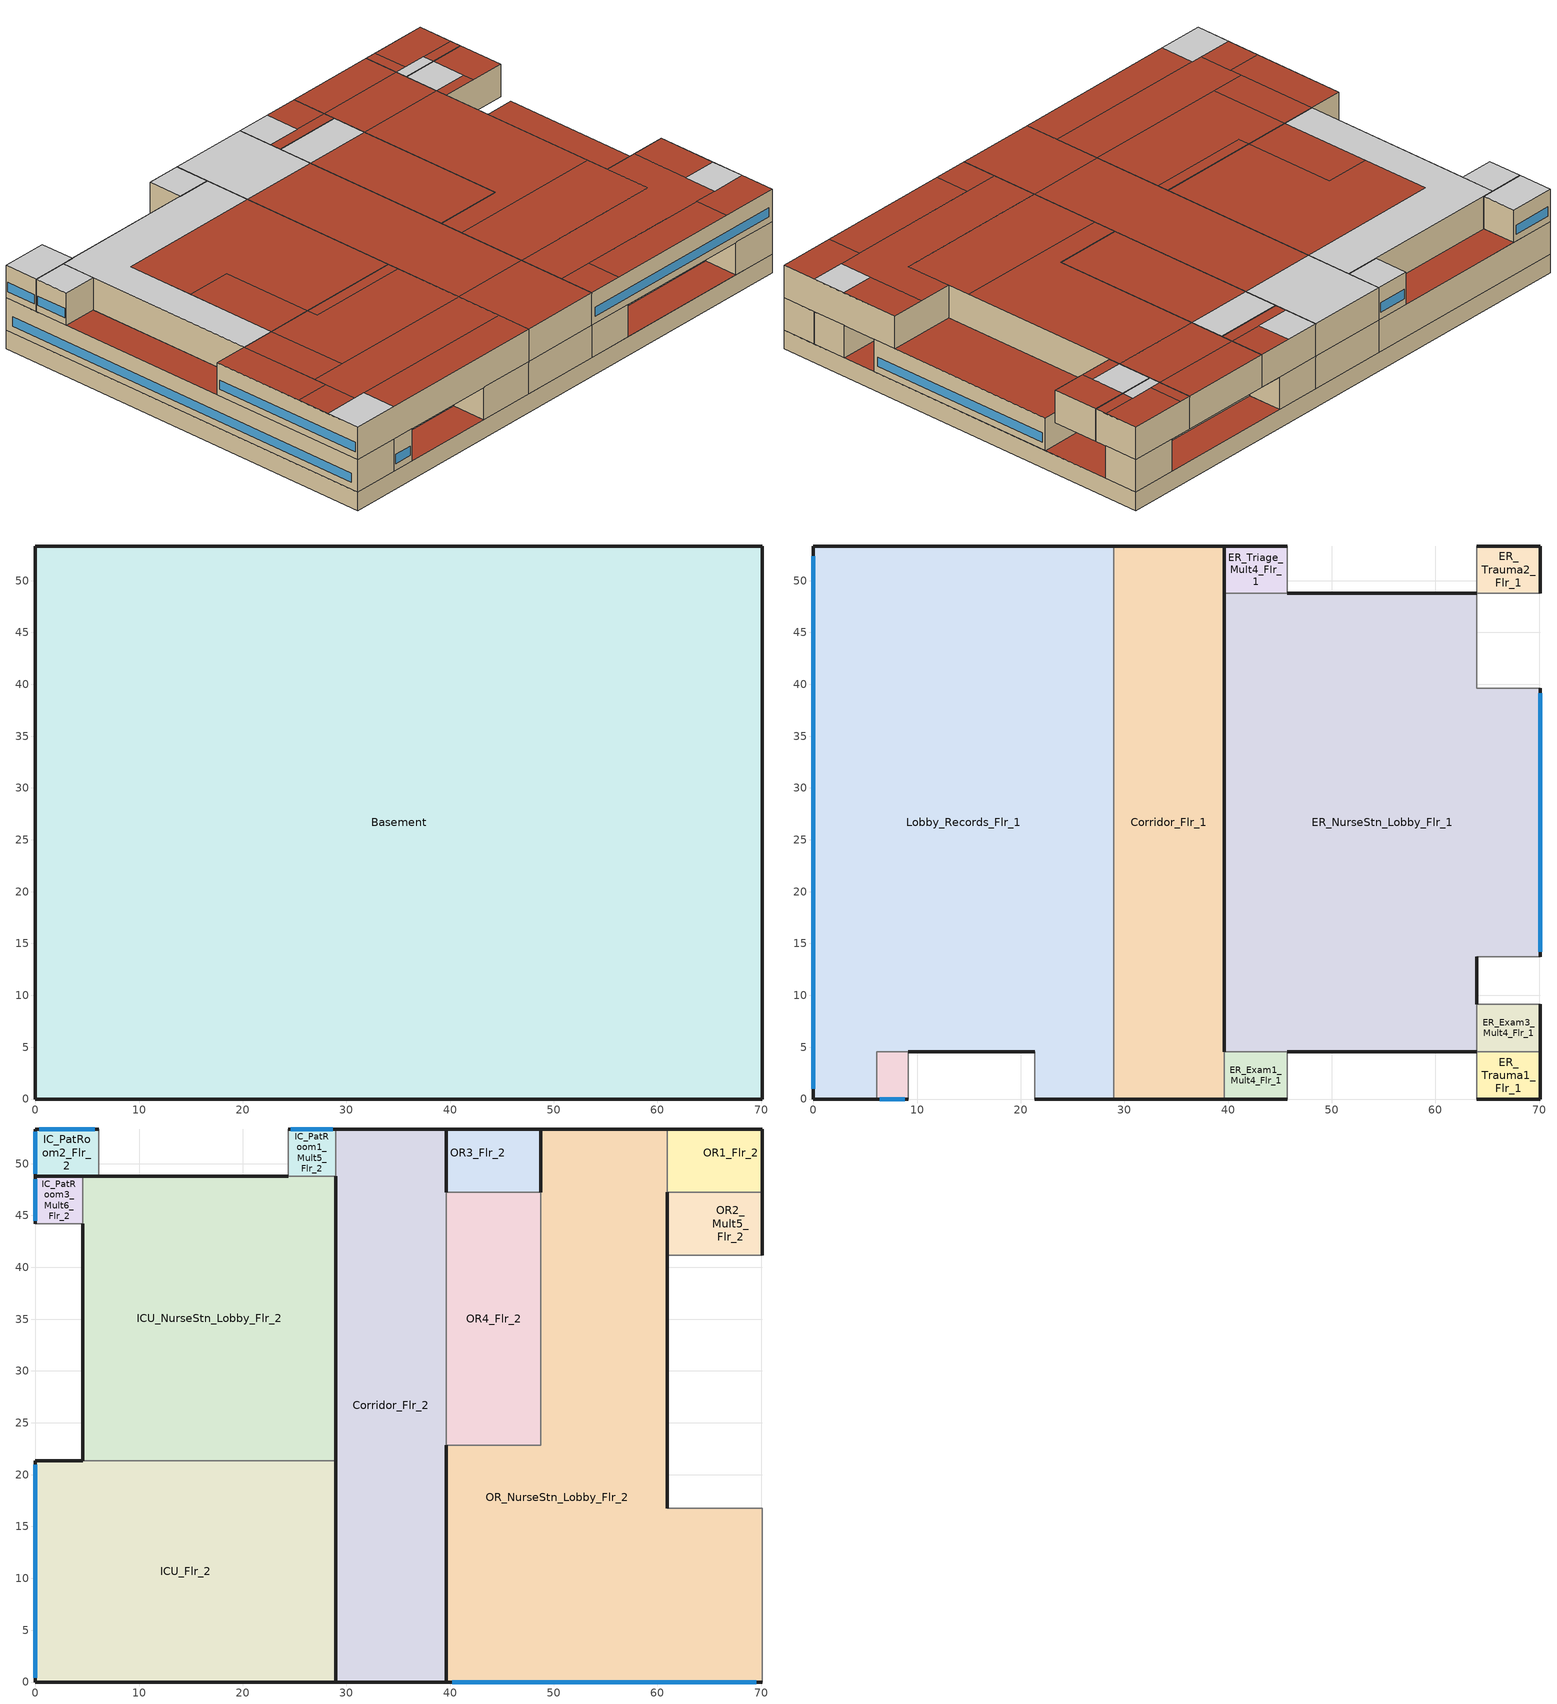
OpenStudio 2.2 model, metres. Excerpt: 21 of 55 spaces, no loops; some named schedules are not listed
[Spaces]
Basement
 floor ground (Basement Floor construction): 70.1,53.34 70.1,0 0,0 0,53.34 z-2.44
 wall ground (Basement Wall construction): 70.1,53.34 0,53.34 0,0 70.1,0 70.1,53.34 z-2.44:0
 ceiling adiabatic (Floor Adiabatic construction): 39.62,0 39.62,53.34 28.96,53.34 28.96,0 z0
 roof outside: 70.1,4.57 70.1,9.14 64.01,9.14 64.01,4.57 z0; 9.14,0 9.14,4.57 6.1,4.57 6.1,0 z0; 45.72,0 45.72,4.57 39.62,4.57 39.62,0 z0; 28.96,0 28.96,53.34 0,53.34 0,0 6.1,0 6.1,4.57 9.14,4.57 21.34,4.57 21.34,0 z0; 45.72,48.77 45.72,53.34 39.62,53.34 39.62,48.77 z0; 70.1,48.77 70.1,53.34 64.01,53.34 64.01,48.77 z0; 70.1,0 70.1,4.57 64.01,4.57 64.01,0 z0; 64.01,4.57 64.01,13.72 70.1,13.72 70.1,39.62 64.01,39.62 64.01,48.77 39.62,48.77 39.62,4.57 45.72,4.57 z0; 64.01,0 64.01,4.57 45.72,4.57 45.72,0 z0; 64.01,48.77 64.01,53.34 45.72,53.34 45.72,48.77 z0; 70.1,39.62 70.1,48.77 64.01,48.77 64.01,39.62 z0; 70.1,9.14 70.1,13.72 64.01,13.72 64.01,9.14 z0; 21.34,0 21.34,4.57 9.14,4.57 9.14,0 z0
ER_Exam3_Mult4_Flr_1
 floor adiabatic (Floor Adiabatic construction): 70.1,9.14 70.1,4.57 64.01,4.57 64.01,9.14 z0
 wall outside: 70.1,4.57 70.1,9.14 z0:4.27
 wall adiabatic (Wall Adiabatic construction): 70.1,9.14 64.01,9.14 64.01,4.57 z0:4.27
 wall to ER_Trauma1_Flr_1: 64.01,4.57 70.1,4.57 z0:4.27
 ceiling adiabatic (Floor Adiabatic construction): 70.1,4.57 70.1,9.14 64.01,9.14 64.01,4.57 z4.27
Corridor_Flr_1
 floor adiabatic (Floor Adiabatic construction): 39.62,53.34 39.62,0 28.96,0 28.96,53.34 z0
 wall outside: 28.96,0 39.62,0 / 39.62,4.57 39.62,48.77 39.62,53.34 28.96,53.34 z0:4.27
 wall to Lobby_Records_Flr_1: 28.96,53.34 28.96,15.24 28.96,0 z0:4.27
 wall adiabatic (Wall Adiabatic construction): 39.62,0 39.62,4.57 z0:4.27
ER_NurseStn_Lobby_Flr_1
 floor adiabatic (Floor Adiabatic construction): 64.01,48.77 64.01,39.62 70.1,39.62 70.1,13.72 64.01,13.72 64.01,4.57 45.72,4.57 39.62,4.57 39.62,48.77 z0
 wall outside: 70.1,13.72 70.1,39.62 / 64.01,9.14 64.01,13.72 / 45.72,4.57 64.01,4.57 / 64.01,48.77 45.72,48.77 z0:4.27
 wall adiabatic (Wall Adiabatic construction): 45.72,48.77 39.62,48.77 39.62,4.57 45.72,4.57 / 64.01,13.72 70.1,13.72 / 70.1,39.62 64.01,39.62 64.01,48.77 / 64.01,4.57 64.01,9.14 z0:4.27
 window: 70.1,14.2 70.1,39.14 z0.91:2.13
 ceiling adiabatic (Floor Adiabatic construction): 64.01,47.24 64.01,48.77 60.96,48.77 60.96,47.24 z4.27
 roof outside: 48.77,22.86 48.77,47.24 39.62,47.24 39.62,22.86 z4.27; 64.01,4.57 64.01,13.72 70.1,13.72 70.1,16.76 60.96,16.76 60.96,48.77 48.77,48.77 48.77,22.86 39.62,22.86 39.62,4.57 z4.27; 64.01,41.15 64.01,47.24 60.96,47.24 60.96,41.15 z4.27; 48.77,47.24 48.77,48.77 45.72,48.77 39.62,48.77 39.62,47.24 z4.27; 70.1,16.76 70.1,39.62 64.01,39.62 64.01,41.15 60.96,41.15 60.96,16.76 z4.27
ER_Trauma2_Flr_1
 floor adiabatic (Floor Adiabatic construction): 70.1,53.34 70.1,48.77 64.01,48.77 64.01,53.34 z0
 wall outside: 70.1,48.77 70.1,53.34 64.01,53.34 z0:4.27
 wall adiabatic (Wall Adiabatic construction): 64.01,53.34 64.01,48.77 70.1,48.77 z0:4.27
 ceiling adiabatic (Floor Adiabatic construction): 70.1,48.77 70.1,53.34 64.01,53.34 64.01,48.77 z4.27
ER_Exam1_Mult4_Flr_1
 floor adiabatic (Floor Adiabatic construction): 45.72,4.57 45.72,0 39.62,0 39.62,4.57 z0
 wall outside: 39.62,0 45.72,0 z0:4.27
 wall adiabatic (Wall Adiabatic construction): 45.72,0 45.72,4.57 39.62,4.57 39.62,0 z0:4.27
 ceiling adiabatic (Floor Adiabatic construction): 45.72,0 45.72,4.57 39.62,4.57 39.62,0 z4.27
Lobby_Records_Flr_1
 floor adiabatic (Floor Adiabatic construction): 28.96,53.34 28.96,0 21.34,0 21.34,4.57 9.14,4.57 6.1,4.57 6.1,0 0,0 0,53.34 z0
 wall outside: 28.96,53.34 0,53.34 0,0 6.1,0 / 21.34,0 28.96,0 / 9.14,4.57 21.34,4.57 z0:4.27
 wall adiabatic (Wall Adiabatic construction): 6.1,4.57 9.14,4.57 / 21.34,4.57 21.34,0 z0:4.27
 wall to Office1_Mult4_Flr_1: 6.1,0 6.1,4.57 z0:4.27
 window: 0,52.34 0,1 z0.91:2.13
 ceiling adiabatic (Floor Adiabatic construction): 28.96,48.77 28.96,53.34 24.38,53.34 24.38,48.77 z4.27
 roof outside: 6.1,48.77 6.1,53.34 0,53.34 0,48.77 z4.27; 28.96,21.34 28.96,48.77 4.57,48.77 4.57,21.34 z4.27; 4.57,44.2 4.57,48.77 0,48.77 0,44.2 z4.27; 24.38,48.77 24.38,53.34 6.1,53.34 6.1,48.77 z4.27; 28.96,0 28.96,21.34 0,21.34 0,0 6.1,0 6.1,4.57 21.34,4.57 21.34,0 z4.27; 4.57,21.34 4.57,44.2 0,44.2 0,21.34 z4.27
Office1_Mult4_Flr_1
 floor adiabatic (Floor Adiabatic construction): 9.14,4.57 9.14,0 6.1,0 6.1,4.57 z0
 wall outside: 6.1,0 9.14,0 z0:4.27
 wall adiabatic (Wall Adiabatic construction): 9.14,0 9.14,4.57 6.1,4.57 z0:4.27
 window: 6.41,0 8.84,0 z0.91:2.13
 ceiling adiabatic (Floor Adiabatic construction): 9.14,0 9.14,4.57 6.1,4.57 6.1,0 z4.27
ER_Triage_Mult4_Flr_1
 floor adiabatic (Floor Adiabatic construction): 45.72,53.34 45.72,48.77 39.62,48.77 39.62,53.34 z0
 wall outside: 45.72,53.34 39.62,53.34 z0:4.27
 wall adiabatic (Wall Adiabatic construction): 39.62,53.34 39.62,48.77 45.72,48.77 45.72,53.34 z0:4.27
 ceiling adiabatic (Floor Adiabatic construction): 45.72,48.77 45.72,53.34 39.62,53.34 39.62,48.77 z4.27
ER_Trauma1_Flr_1
 floor adiabatic (Floor Adiabatic construction): 70.1,4.57 70.1,0 64.01,0 64.01,4.57 z0
 wall outside: 64.01,0 70.1,0 70.1,4.57 z0:4.27
 wall adiabatic (Wall Adiabatic construction): 64.01,4.57 64.01,0 z0:4.27
 ceiling adiabatic (Floor Adiabatic construction): 70.1,0 70.1,4.57 64.01,4.57 64.01,0 z4.27
IC_PatRoom2_Flr_2
 floor adiabatic (Floor Adiabatic construction): 6.1,53.34 6.1,48.77 0,48.77 0,53.34 z4.27
 wall outside: 6.1,53.34 0,53.34 0,48.77 4.57,48.77 z4.27:8.54
 wall adiabatic (Wall Adiabatic construction): 4.57,48.77 6.1,48.77 6.1,53.34 z4.27:8.54
 window: 5.73,53.34 0.37,53.34 / 0,53.07 0,49.04 z5.18:6.4
 ceiling to PatRoom8_Flr_3: 6.1,48.77 6.1,53.34 0,53.34 0,48.77 z8.54
ICU_Flr_2
 floor adiabatic (Floor Adiabatic construction): 9.14,4.57 9.14,0 6.1,0 6.1,4.57 z4.27
 floor ground: 28.96,21.34 28.96,0 21.34,0 21.34,4.57 6.1,4.57 6.1,0 0,0 0,21.34 z4.27; 21.34,4.57 21.34,0 9.14,0 9.14,4.57 z4.27
 wall outside: 4.57,21.34 0,21.34 0,0 28.96,0 z4.27:8.54
 wall adiabatic (Wall Adiabatic construction): 28.96,0 28.96,21.34 4.57,21.34 z4.27:8.54
 window: 0,20.94 0,0.4 z5.18:6.4
 ceiling adiabatic (Floor Adiabatic construction): 6.1,0 6.1,4.57 0,4.57 0,0 z8.54
 roof outside: 9.14,10.67 9.14,21.34 4.57,21.34 4.57,10.67 z8.54; 28.96,10.67 28.96,19.81 15.24,19.81 15.24,21.34 9.14,21.34 9.14,10.67 z8.54; 28.96,19.81 28.96,21.34 15.24,21.34 15.24,19.81 z8.54; 4.57,4.57 4.57,8.99 0,8.99 0,4.57 z8.54; 28.96,4.57 28.96,10.67 4.57,10.67 4.57,4.57 6.1,4.57 z8.54; 28.96,0 28.96,4.57 6.1,4.57 6.1,0 z8.54; 4.57,8.99 4.57,21.34 0,21.34 0,8.99 z8.54
OR_NurseStn_Lobby_Flr_2
 floor adiabatic (Floor Adiabatic construction): 70.1,9.14 70.1,4.57 64.01,4.57 64.01,9.14 z4.27
 floor ground: 45.72,4.57 45.72,0 39.62,0 39.62,4.57 z4.27; 70.1,4.57 70.1,0 64.01,0 64.01,4.57 z4.27; 60.96,48.77 60.96,16.76 70.1,16.76 70.1,13.72 64.01,13.72 64.01,4.57 39.62,4.57 39.62,22.86 48.77,22.86 48.77,48.77 z4.27; 60.96,53.34 60.96,48.77 48.77,48.77 48.77,53.34 z4.27; 64.01,4.57 64.01,0 45.72,0 45.72,4.57 z4.27; 70.1,13.72 70.1,9.14 64.01,9.14 64.01,13.72 z4.27
 wall outside: 60.96,53.34 48.77,53.34 48.77,47.24 / 39.62,0 70.1,0 / 60.96,16.76 60.96,41.15 60.96,47.24 z4.27:8.54
 wall to OR4_Flr_2: 48.77,22.86 39.62,22.86 z4.27:8.54
 wall adiabatic (Wall Adiabatic construction): 39.62,22.86 39.62,0 / 70.1,0 70.1,16.76 60.96,16.76 / 48.77,47.24 48.77,22.86 / 60.96,47.24 60.96,53.34 z4.27:8.54
 window: 40.2,0 69.53,0 z5.18:6.4
 ceiling adiabatic (Floor Adiabatic construction): 70.1,4.57 70.1,8.99 65.53,8.99 65.53,4.57 z8.54
 roof outside: 60.96,42.67 60.96,48.77 48.77,48.77 48.77,47.24 48.77,42.67 z8.54; 60.96,48.77 60.96,53.34 48.77,53.34 48.77,48.77 z8.54; 44.2,0 44.2,4.57 39.62,4.57 39.62,0 z8.54; 60.96,19.81 60.96,42.67 48.77,42.67 48.77,22.86 39.62,22.86 39.62,19.81 z8.54; 70.1,0 70.1,4.57 65.53,4.57 62.48,4.57 62.48,0 z8.54; 65.53,4.57 65.53,16.76 60.96,16.76 60.96,10.67 39.62,10.67 39.62,4.57 44.2,4.57 z8.54; 62.48,0 62.48,4.57 44.2,4.57 44.2,0 z8.54; 60.96,10.67 60.96,19.81 39.62,19.81 39.62,10.67 z8.54; 70.1,8.99 70.1,16.76 65.53,16.76 65.53,8.99 z8.54
Corridor_Flr_2
 floor to Corridor_Flr_1: 39.62,53.34 39.62,0 28.96,0 28.96,53.34 z4.27
 wall outside: 39.62,47.24 39.62,53.34 28.96,53.34 / 28.96,48.77 28.96,21.34 28.96,0 39.62,0 39.62,22.86 z4.27:8.54
 wall adiabatic (Wall Adiabatic construction): 39.62,22.86 39.62,47.24 / 28.96,53.34 28.96,48.77 z4.27:8.54
 ceiling adiabatic (Floor Adiabatic construction): 28.96,42.67 39.62,42.67 39.62,53.34 28.96,53.34 z8.54
 roof outside: 39.62,0 39.62,10.67 28.96,10.67 28.96,4.57 28.96,0 z8.54; 39.62,10.67 39.62,42.67 28.96,42.67 28.96,19.81 28.96,10.67 z8.54
OR2_Mult5_Flr_2
 floor adiabatic (Floor Adiabatic construction): 64.01,47.24 64.01,41.15 60.96,41.15 60.96,47.24 z4.27
 floor ground: 70.1,47.24 70.1,41.15 64.01,41.15 64.01,47.24 z4.27
 wall outside: 70.1,41.15 70.1,47.24 z4.27:8.54
 wall adiabatic (Wall Adiabatic construction): 60.96,47.24 60.96,41.15 70.1,41.15 z4.27:8.54
 wall to OR1_Flr_2: 70.1,47.24 60.96,47.24 z4.27:8.54
 ceiling adiabatic (Floor Adiabatic construction): 65.53,42.67 65.53,47.24 60.96,47.24 60.96,42.67 z8.54
 roof outside: 65.53,41.15 65.53,42.67 60.96,42.67 60.96,41.15 z8.54; 70.1,41.15 70.1,47.24 65.53,47.24 65.53,42.67 65.53,41.15 z8.54
ICU_NurseStn_Lobby_Flr_2
 floor adiabatic (Floor Adiabatic construction): 28.96,48.77 28.96,21.34 4.57,21.34 4.57,48.77 z4.27
 wall outside: 24.38,48.77 6.1,48.77 4.57,48.77 / 4.57,44.2 4.57,21.34 z4.27:8.54
 wall adiabatic (Wall Adiabatic construction): 4.57,48.77 4.57,44.2 / 4.57,21.34 28.96,21.34 28.96,48.77 24.38,48.77 z4.27:8.54
 ceiling adiabatic (Floor Adiabatic construction): 9.14,21.34 9.14,42.67 28.96,42.67 28.96,48.77 4.57,48.77 4.57,21.34 z8.54
 roof outside: 15.24,21.34 15.24,33.53 9.14,33.53 9.14,21.34 z8.54; 28.96,21.34 28.96,42.67 9.14,42.67 9.14,33.53 15.24,33.53 15.24,21.34 z8.54
OR3_Flr_2
 floor adiabatic (Floor Adiabatic construction): 45.72,53.34 45.72,48.77 39.62,48.77 39.62,53.34 z4.27
 floor ground: 48.77,48.77 48.77,47.24 39.62,47.24 39.62,48.77 45.72,48.77 z4.27; 48.77,53.34 48.77,48.77 45.72,48.77 45.72,53.34 z4.27
 wall outside: 48.77,53.34 39.62,53.34 z4.27:8.54
 wall to OR4_Flr_2: 39.62,47.24 48.77,47.24 z4.27:8.54
 wall adiabatic (Wall Adiabatic construction): 39.62,53.34 39.62,47.24 / 48.77,47.24 48.77,53.34 z4.27:8.54
 ceiling adiabatic (Floor Adiabatic construction): 44.2,48.77 44.2,53.34 39.62,53.34 39.62,48.77 z8.54
 roof outside: 48.77,47.24 48.77,48.77 39.62,48.77 39.62,47.24 z8.54; 48.77,48.77 48.77,53.34 44.2,53.34 44.2,48.77 z8.54
OR4_Flr_2
 floor adiabatic (Floor Adiabatic construction): 48.77,47.24 48.77,22.86 39.62,22.86 39.62,47.24 z4.27
 wall adiabatic (Wall Adiabatic construction): 39.62,47.24 39.62,22.86 / 48.77,22.86 48.77,47.24 z4.27:8.54
 ceiling adiabatic (Floor Adiabatic construction): 48.77,42.67 48.77,47.24 39.62,47.24 39.62,42.67 z8.54
 roof outside: 48.77,22.86 48.77,42.67 39.62,42.67 39.62,22.86 z8.54
IC_PatRoom3_Mult6_Flr_2
 floor adiabatic (Floor Adiabatic construction): 4.57,48.77 4.57,44.2 0,44.2 0,48.77 z4.27
 wall outside: 0,48.77 0,44.2 z4.27:8.54
 wall adiabatic (Wall Adiabatic construction): 0,44.2 4.57,44.2 4.57,48.77 0,48.77 z4.27:8.54
 window: 0,48.49 0,44.47 z5.18:6.4
 ceiling adiabatic (Floor Adiabatic construction): 4.57,44.2 4.57,48.77 0,48.77 0,44.2 z8.54
OR1_Flr_2
 floor adiabatic (Floor Adiabatic construction): 70.1,53.34 70.1,48.77 64.01,48.77 64.01,53.34 z4.27
 floor ground: 64.01,48.77 64.01,47.24 60.96,47.24 60.96,48.77 z4.27; 64.01,53.34 64.01,48.77 60.96,48.77 60.96,53.34 z4.27; 70.1,48.77 70.1,47.24 64.01,47.24 64.01,48.77 z4.27
 wall outside: 70.1,47.24 70.1,53.34 60.96,53.34 z4.27:8.54
 wall adiabatic (Wall Adiabatic construction): 60.96,53.34 60.96,47.24 z4.27:8.54
 ceiling adiabatic (Floor Adiabatic construction): 65.53,47.24 65.53,48.77 60.96,48.77 60.96,47.24 z8.54
 roof outside: 70.1,48.77 70.1,53.34 62.48,53.34 62.48,48.77 65.53,48.77 z8.54; 70.1,47.24 70.1,48.77 65.53,48.77 65.53,47.24 z8.54; 62.48,48.77 62.48,53.34 60.96,53.34 60.96,48.77 z8.54
IC_PatRoom1_Mult5_Flr_2
 floor adiabatic (Floor Adiabatic construction): 28.96,53.34 28.96,48.77 24.38,48.77 24.38,53.34 z4.27
 wall outside: 28.96,53.34 24.38,53.34 z4.27:8.54
 wall adiabatic (Wall Adiabatic construction): 24.38,53.34 24.38,48.77 28.96,48.77 28.96,53.34 z4.27:8.54
 window: 28.68,53.34 24.66,53.34 z5.18:6.4
 ceiling adiabatic (Floor Adiabatic construction): 28.96,48.77 28.96,53.34 24.38,53.34 24.38,48.77 z8.54
[ClimateZones]
Climate Zone Institution Name 1=ASHRAE; Climate Zone Document Name 1=ANSI/ASHRAE Standard 169; Climate Zone Document Year 1=2006; Climate Zone Value 1=1A; Climate Zone Institution Name 2=CEC; Climate Zone Document Name 2=California Climate Zone Descriptions; Climate Zone Document Year 2=1995
[Building]
-Hospital-ASHRAE 169-2006-1A created: 2017-11-09 21:50:40 +0000: Default Construction Set=90.1-2013 - Hospital - ASHRAE 169-2006-1A; Standards Number of Stories=6; Standards Number of Above Ground Stories=1; Standards Building Type=Hospital
[Site]
Miami Intl Ap_FL_USA: Latitude {deg}=25.82; Longitude {deg}=-80.3; Time Zone {hr}=-5; Elevation {m}=11; Terrain=City
[Site:WaterMainsTemperature]
Calculation Method=Correlation; Annual Average Outdoor Air Temperature {C}=24.4917; Maximum Difference In Monthly Average Outdoor Air Temperatures {deltaC}=8.7
[SizingPeriod:DesignDay] Barometric Pressure {Pa}=101193; Sky Clearness=0; Rain Indicator=0; Snow Indicator=0; Day of Month=21; Daylight Saving Time Indicator=0; Humidity Indicating Type=Wetbulb; Dry-Bulb Temperature Range Modifier Type=DefaultMultipliers
Name | Maximum Dry-Bulb Temperature {C} | Daily Dry-Bulb Temperature Range {deltaC} | Humidity Indicating Conditions at Maximum Dry-Bulb | Wind Speed {m/s} | Wind Direction {deg} | Month | Day Type | Solar Model Indicator | ASHRAE Taub | ASHRAE Taud
Miami Intl Ap Ann Htg 99.6% Condns DB | 8.7 | 0 | 8.7 | 3.8 | 340 | 1 | WinterDesignDay | ASHRAEClearSky
Miami Intl Ap Ann Clg .4% Condns DB=>MWB | 33.2 | 6.7 | 25.3 | 4.5 | 140 | 7 | SummerDesignDay | ASHRAETau | 0.528 | 1.905
[Site:GroundTemperature:BuildingSurface]
19.527, 19.502, 19.536, 19.598, 20.002, 21.64, 22.225, 22.375, 21.449, 20.121, 19.802, 19.633
[Material:NoMass] Thermal Absorptance=0.9; Solar Absorptance=0.7
Name | Roughness | Thermal Resistance {m2-K/W} | Visible Absorptance
CP02 CARPET PAD | VeryRough | 0.21648 | 0.8
Nonres_Floor_Insulation | MediumSmooth | 2.88292 | 0.7
Typical Insulation R-0.54; Typical Insulation R-0.54 1 | Smooth | 0.0945033 | 0.7
Typical Carpet Pad | Smooth | 0.21648 | 0.8
Typical Insulation R-19.72 | Smooth | 3.4722 | 0.7
Typical Insulation R-0.58 | Smooth | 0.101875 | 0.7
[Material]
Name | Roughness | Thickness {m} | Conductivity {W/m-K} | Density {kg/m3} | Specific Heat {J/kg-K} | Thermal Absorptance | Solar Absorptance | Visible Absorptance
100mm Normalweight concrete floor | MediumSmooth | 0.1016 | 2.31 | 2322 | 832
G01 13mm gypsum board | Smooth | 0.0127 | 0.16 | 800 | 1090 | 0.9 | 0.7 | 0.5
M10 200mm concrete block basement wall | MediumRough | 0.2032 | 1.326 | 1842 | 912
4 in. Normalweight Concrete Floor | MediumRough | 0.1016 | 2.31 | 2322 | 832 | 0.9 | 0.7 | 0.7
1IN Stucco | Smooth | 0.0253 | 0.6918 | 1858 | 837 | 0.9 | 0.7 | 0.92
8IN CONCRETE HW RefBldg | Rough | 0.2032 | 1.311 | 2240 | 836.8 | 0.9 | 0.7 | 0.7
1/2IN Gypsum | Smooth | 0.0127 | 0.16 | 784.9 | 830 | 0.9 | 0.4 | 0.4
Roof Membrane - Highly Reflective | VeryRough | 0.0095 | 0.16 | 1121.29 | 1460 | 0.75 | 0.45 | 0.7
Metal Roof Surface; F08 Metal surface | Smooth | 0.0008 | 45.28 | 7824 | 500 | 0.9 | 0.7 | 0.7
8 in. Normalweight Concrete Floor | MediumRough | 0.2032 | 2.31 | 2322 | 832 | 0.9 | 0.7 | 0.7
8 in. Concrete Block Basement Wall | MediumRough | 0.2032 | 1.326 | 1842 | 912 | 0.9 | 0.7 | 0.7
G05 25mm wood | MediumSmooth | 0.0254 | 0.15 | 608 | 1630 | 0.9 | 0.5 | 0.5
Std Wood 6inch | MediumSmooth | 0.15 | 0.12 | 540 | 1210 | 0.9 | 0.7 | 0.7
[Construction]
Floor Adiabatic construction: CP02 CARPET PAD, 100mm Normalweight concrete floor, Nonres_Floor_Insulation
Wall Adiabatic construction; Typical Interior Wall: G01 13mm gypsum board, G01 13mm gypsum board
Basement Wall construction: M10 200mm concrete block basement wall
Basement Floor construction: M10 200mm concrete block basement wall, CP02 CARPET PAD
Typical Insulated Exterior Mass Floor R-3.11: Typical Insulation R-0.54, 4 in. Normalweight Concrete Floor, Typical Carpet Pad
Typical Insulated Exterior Mass Wall: 1IN Stucco, 8IN CONCRETE HW RefBldg, Typical Insulation R-19.72, 1/2IN Gypsum
Typical IEAD Roof - Highly Reflective R-20.83: Roof Membrane - Highly Reflective, Typical Insulation R-19.72, Metal Roof Surface
Typical Interior Floor: 100mm Normalweight concrete floor, CP02 CARPET PAD
Typical Interior Ceiling: CP02 CARPET PAD, 100mm Normalweight concrete floor
Typical Insulated Carpeted 8in Slab Floor: 8 in. Normalweight Concrete Floor, Typical Carpet Pad
Typical Insulated Basement Mass Wall: 8 in. Concrete Block Basement Wall
U 0.60 SHGC 0.25 Dbl 2.5mm air: Glass_2175_LayerAvg, Gap_1_W_0_0025, Glass_2022F_LayerAvg
Typical Insulated Metal Door R-1.43: F08 Metal surface, Typical Insulation R-0.58
Typical Overhead Door: Typical Insulation R-0.54 1
U 0.75 SHGC 0.35 Simple Glazing Skylight: U 0.75 SHGC 0.35 Simple Glazing
Typical Interior Window: Clear 3mm
Typical Interior Door; Typical Interior Partition: G05 25mm wood
InteriorFurnishings: Std Wood 6inch
[DefaultConstructionSet]
90.1-2013 - Hospital - ASHRAE 169-2006-1A: Default Exterior Surface Constructions=Default Surface Constructions 1; Default Interior Surface Constructions=Default Surface Constructions 2; Default Ground Contact Surface Constructions=Default Surface Constructions 3; Default Exterior SubSurface Constructions=Default Sub Surface Constructions 1; Default Interior SubSurface Constructions=Default Sub Surface Constructions 2; Interior Partition Construction=Typical Interior Partition
[DefaultSurfaceConstructions]
Name | Floor Construction | Wall Construction | Roof Ceiling Construction
Default Surface Constructions 1 | Typical Insulated Exterior Mass Floor R-3.11 | Typical Insulated Exterior Mass Wall | Typical IEAD Roof - Highly Reflective R-20.83
Default Surface Constructions 2 | Typical Interior Floor | Typical Interior Wall | Typical Interior Ceiling
Default Surface Constructions 3 | Typical Insulated Carpeted 8in Slab Floor | Typical Insulated Basement Mass Wall
[DefaultSubSurfaceConstructions]
Name | Fixed Window Construction | Operable Window Construction | Door Construction | Overhead Door Construction | Skylight Construction | Tubular Daylight Dome Construction | Tubular Daylight Diffuser Construction
Default Sub Surface Constructions 1 | U 0.60 SHGC 0.25 Dbl 2.5mm air | U 0.60 SHGC 0.25 Dbl 2.5mm air | Typical Insulated Metal Door R-1.43 | Typical Overhead Door | U 0.75 SHGC 0.35 Simple Glazing Skylight | Typical Interior Window | Typical Interior Window
Default Sub Surface Constructions 2 | Typical Interior Window | Typical Interior Window | Typical Interior Door
[WindowMaterial:Glazing] Optical Data Type=SpectralAverage; Infrared Transmittance at Normal Incidence=0; Back Side Infrared Hemispherical Emissivity=0.84; Dirt Correction Factor for Solar and Visible Transmittance=1; Solar Diffusing=No
Name | Thickness {m} | Solar Transmittance at Normal Incidence | Front Side Solar Reflectance at Normal Incidence | Back Side Solar Reflectance at Normal Incidence | Visible Transmittance at Normal Incidence | Front Side Visible Reflectance at Normal Incidence | Back Side Visible Reflectance at Normal Incidence | Front Side Infrared Hemispherical Emissivity | Conductivity {W/m-K}
Glass_2175_LayerAvg | 0.0086 | 0.167758 | 0.217606 | 0.437978 | 0.416044 | 0.078729 | 0.10654 | 0.84 | 1
Glass_2022F_LayerAvg | 0.0039 | 0.355897 | 0.394095 | 0.265645 | 0.677694 | 0.042734 | 0.05547 | 0.046 | 1
Clear 3mm | 0.003 | 0.837 | 0.075 | 0.075 | 0.898 | 0.081 | 0.081 | 0.84 | 0.9
[WindowMaterial:Gas]
Gap_1_W_0_0025: Gas Type=Air; Thickness {m}=0.0025
[WindowMaterial:SimpleGlazingSystem]
U 0.75 SHGC 0.35 Simple Glazing: U-Factor {W/m2-K}=4.2587; Solar Heat Gain Coefficient=0.35; Visible Transmittance=0.23
[Space] Part of Total Floor Area=Yes
Name | Space Type | Building Story | Thermal Zone
ER_Exam3_Mult4_Flr_1 | Hospital ER_Exam | Building Story 2 | ER_Exam3_Mult4_Flr_1 ZN
IC_PatRoom2_Flr_2 | Hospital ICU_PatRm | Building Story 3 | IC_PatRoom2_Flr_2 ZN
ER_Trauma1_Flr_1 | Hospital ER_Trauma | Building Story 2 | ER_Trauma1_Flr_1 ZN
Corridor_Flr_1 | Hospital Corridor | Building Story 2 | Corridor_Flr_1 ZN
ER_NurseStn_Lobby_Flr_1 | Hospital ER_NurseStn | Building Story 2 | ER_NurseStn_Lobby_Flr_1 ZN
ICU_Flr_2 | Hospital ICU_Open | Building Story 3 | ICU_Flr_2 ZN
OR_NurseStn_Lobby_Flr_2 | Hospital NurseStn | Building Story 3 | OR_NurseStn_Lobby_Flr_2 ZN
Corridor_Flr_2 | Hospital Corridor | Building Story 3 | Corridor_Flr_2 ZN
ER_Trauma2_Flr_1 | Hospital ER_Trauma | Building Story 2 | ER_Trauma2_Flr_1 ZN
ER_Exam1_Mult4_Flr_1 | Hospital ER_Exam | Building Story 2 | ER_Exam1_Mult4_Flr_1 ZN
IC_PatRoom3_Mult6_Flr_2 | Hospital ICU_PatRm | Building Story 3 | IC_PatRoom3_Mult6_Flr_2 ZN
Lobby_Records_Flr_1 | Hospital Lobby | Building Story 2 | Lobby_Records_Flr_1 ZN
Office1_Mult4_Flr_1 | Hospital Office | Building Story 2 | Office1_Mult4_Flr_1 ZN
Basement | Hospital Basement | Building Story 1 | Basement ZN
OR4_Flr_2 | Hospital OR | Building Story 3 | OR4_Flr_2 ZN
OR2_Mult5_Flr_2 | Hospital OR | Building Story 3 | OR2_Mult5_Flr_2 ZN
ICU_NurseStn_Lobby_Flr_2 | Hospital ICU_NurseStn | Building Story 3 | ICU_NurseStn_Lobby_Flr_2 ZN
OR3_Flr_2 | Hospital OR | Building Story 3 | OR3_Flr_2 ZN
OR1_Flr_2 | Hospital OR | Building Story 3 | OR1_Flr_2 ZN
ER_Triage_Mult4_Flr_1 | Hospital ER_Triage | Building Story 2 | ER_Triage_Mult4_Flr_1 ZN
IC_PatRoom1_Mult5_Flr_2 | Hospital ICU_PatRm | Building Story 3 | IC_PatRoom1_Mult5_Flr_2 ZN
[BuildingStory]
Name | Nominal Z Coordinate {m}
Building Story 1 | -2.439
Building Story 2 | 0
Building Story 3 | 4.2683
[SpaceType] Standards Building Type=Hospital
Name | Default Schedule Set | Design Specification Outdoor Air Object | Standards Space Type
Hospital Corridor | Hospital Corridor Schedule Set | Hospital Corridor Ventilation | Corridor
Hospital ER_Exam | Hospital ER_Exam Schedule Set | Hospital ER_Exam Ventilation | ER_Exam
Hospital ER_NurseStn | Hospital ER_NurseStn Schedule Set | Hospital ER_NurseStn Ventilation | ER_NurseStn
Hospital ER_Trauma | Hospital ER_Trauma Schedule Set | Hospital ER_Trauma Ventilation | ER_Trauma
Hospital ER_Triage | Hospital ER_Triage Schedule Set | Hospital ER_Triage Ventilation | ER_Triage
Hospital ICU_NurseStn | Hospital ICU_NurseStn Schedule Set | Hospital ICU_NurseStn Ventilation | ICU_NurseStn
Hospital ICU_Open | Hospital ICU_Open Schedule Set | Hospital ICU_Open Ventilation | ICU_Open
Hospital ICU_PatRm | Hospital ICU_PatRm Schedule Set | Hospital ICU_PatRm Ventilation | ICU_PatRm
Hospital Lobby | Hospital Lobby Schedule Set | Hospital Lobby Ventilation | Lobby
Hospital NurseStn | Hospital NurseStn Schedule Set | Hospital NurseStn Ventilation | NurseStn
Hospital OR | Hospital OR Schedule Set | Hospital OR Ventilation | OR
Hospital Office | Hospital Office Schedule Set | Hospital Office Ventilation | Office
Hospital Basement | Hospital Basement Schedule Set | Hospital Basement Ventilation | Basement
[People:Definition] Number of People Calculation Method=People/Area; Fraction Radiant=0.3
Name | People per Space Floor Area {person/m2}
Hospital Basement People Definition | 0.0269098
Hospital Corridor People Definition | 0.0107639
Hospital ER_Exam People Definition; Hospital ER_Trauma People Definition; Hospital ER_Triage People Definition | 0.215278
Hospital ER_NurseStn People Definition; Hospital ICU_NurseStn People Definition; Hospital NurseStn People Definition | 0.0143483
Hospital ICU_Open People Definition; Hospital ICU_PatRm People Definition; Hospital OR People Definition | 0.0538196
Hospital Lobby People Definition | 0.014316
Hospital Office People Definition | 0.0752397
[People] Work Efficiency Schedule=Work Efficiency Schedule; Clothing Insulation Schedule=Clothing Schedule; Air Velocity Schedule=Air Velocity Schedule
Name | People Definition | Space or SpaceType
Hospital Basement People | Hospital Basement People Definition | Hospital Basement
Hospital Corridor People | Hospital Corridor People Definition | Hospital Corridor
Hospital ER_Exam People | Hospital ER_Exam People Definition | Hospital ER_Exam
Hospital ER_NurseStn People | Hospital ER_NurseStn People Definition | Hospital ER_NurseStn
Hospital ER_Trauma People | Hospital ER_Trauma People Definition | Hospital ER_Trauma
Hospital ER_Triage People | Hospital ER_Triage People Definition | Hospital ER_Triage
Hospital ICU_NurseStn People | Hospital ICU_NurseStn People Definition | Hospital ICU_NurseStn
Hospital ICU_Open People | Hospital ICU_Open People Definition | Hospital ICU_Open
Hospital ICU_PatRm People | Hospital ICU_PatRm People Definition | Hospital ICU_PatRm
Hospital Lobby People | Hospital Lobby People Definition | Hospital Lobby
Hospital NurseStn People | Hospital NurseStn People Definition | Hospital NurseStn
Hospital Office People | Hospital Office People Definition | Hospital Office
Hospital OR People | Hospital OR People Definition | Hospital OR
[Lights:Definition] Design Level Calculation Method=Watts/Area; Fraction Radiant=0.7; Fraction Visible=0.2
Name | Watts per Space Floor Area {W/m2}
Hospital Basement Lights Definition; Hospital Office Lights Definition | 8.82641
Hospital Corridor Lights Definition | 10.6563
Hospital ER_Exam Lights Definition; Hospital ER_Trauma Lights Definition; Hospital ER_Triage Lights Definition | 17.8681
Hospital ER_NurseStn Lights Definition | 8.46043
Hospital ICU_NurseStn Lights Definition | 7.64238
Hospital ICU_Open Lights Definition; Hospital ICU_PatRm Lights Definition | 12.3785
Hospital Lobby Lights Definition | 9.77363
Hospital NurseStn Lights Definition | 8.86946
Hospital OR Lights Definition | 26.6945
[Lights]
Name | Lights Definition | Space or SpaceType
Hospital Basement Lights | Hospital Basement Lights Definition | Hospital Basement
Hospital Corridor Lights | Hospital Corridor Lights Definition | Hospital Corridor
Hospital ER_Exam Lights | Hospital ER_Exam Lights Definition | Hospital ER_Exam
Hospital ER_NurseStn Lights | Hospital ER_NurseStn Lights Definition | Hospital ER_NurseStn
Hospital ER_Trauma Lights | Hospital ER_Trauma Lights Definition | Hospital ER_Trauma
Hospital ER_Triage Lights | Hospital ER_Triage Lights Definition | Hospital ER_Triage
Hospital ICU_NurseStn Lights | Hospital ICU_NurseStn Lights Definition | Hospital ICU_NurseStn
Hospital ICU_Open Lights | Hospital ICU_Open Lights Definition | Hospital ICU_Open
Hospital ICU_PatRm Lights | Hospital ICU_PatRm Lights Definition | Hospital ICU_PatRm
Hospital Lobby Lights | Hospital Lobby Lights Definition | Hospital Lobby
Hospital NurseStn Lights | Hospital NurseStn Lights Definition | Hospital NurseStn
Hospital Office Lights | Hospital Office Lights Definition | Hospital Office
Hospital OR Lights | Hospital OR Lights Definition | Hospital OR
[ElectricEquipment:Definition] Design Level Calculation Method=Watts/Area; Fraction Radiant=0.5
Name | Watts per Space Floor Area {W/m2}
Hospital Basement Elec Equip Definition | 8.07293
Hospital ER_Exam Elec Equip Definition | 16.1459
Hospital ER_NurseStn Elec Equip Definition | 14.6389
Hospital ER_Trauma Elec Equip Definition; Hospital OR Elec Equip Definition | 43.0556
Hospital ER_Triage Elec Equip Definition; Hospital ICU_NurseStn Elec Equip Definition | 21.5278
Hospital ICU_Open Elec Equip Definition; Hospital ICU_PatRm Elec Equip Definition | 32.2917
Hospital Lobby Elec Equip Definition | 1.07639
Hospital NurseStn Elec Equip Definition | 11.1945
Hospital Office Elec Equip Definition | 10.7639
[ElectricEquipment]
Name | Electric Equipment Definition | Space or SpaceType
Hospital Basement Elec Equip | Hospital Basement Elec Equip Definition | Hospital Basement
Hospital ER_Exam Elec Equip | Hospital ER_Exam Elec Equip Definition | Hospital ER_Exam
Hospital ER_NurseStn Elec Equip | Hospital ER_NurseStn Elec Equip Definition | Hospital ER_NurseStn
Hospital ER_Trauma Elec Equip | Hospital ER_Trauma Elec Equip Definition | Hospital ER_Trauma
Hospital ER_Triage Elec Equip | Hospital ER_Triage Elec Equip Definition | Hospital ER_Triage
Hospital ICU_NurseStn Elec Equip | Hospital ICU_NurseStn Elec Equip Definition | Hospital ICU_NurseStn
Hospital ICU_Open Elec Equip | Hospital ICU_Open Elec Equip Definition | Hospital ICU_Open
Hospital ICU_PatRm Elec Equip | Hospital ICU_PatRm Elec Equip Definition | Hospital ICU_PatRm
Hospital Lobby Elec Equip | Hospital Lobby Elec Equip Definition | Hospital Lobby
Hospital NurseStn Elec Equip | Hospital NurseStn Elec Equip Definition | Hospital NurseStn
Hospital Office Elec Equip | Hospital Office Elec Equip Definition | Hospital Office
Hospital OR Elec Equip | Hospital OR Elec Equip Definition | Hospital OR
[DesignSpecification:OutdoorAir] Outdoor Air Method=Sum; Outdoor Air Flow per Person {m3/s-person}=0; Outdoor Air Flow Rate {m3/s}=0; Outdoor Air Flow Air Changes per Hour {1/hr}=0
Name | Outdoor Air Flow per Floor Area {m3/s-m2}
Hospital Basement Ventilation | 0.000368275
Hospital Corridor Ventilation | 0.0003048
Hospital ER_Exam Ventilation; Hospital ER_Trauma Ventilation; Hospital ER_Triage Ventilation; Hospital ICU_Open Ventilation; Hospital ICU_PatRm Ventilation | 0.00237128
Hospital ER_NurseStn Ventilation; Hospital ICU_NurseStn Ventilation; Hospital NurseStn Ventilation | 0.000338658
Hospital Lobby Ventilation | 0.000338582
Hospital Office Ventilation | 0.000482346
Hospital OR Ventilation | 0.00355692
[DefaultScheduleSet] People Activity Level Schedule=Hospital ACTIVITY_SCH; Infiltration Schedule=Hospital INFIL_SCH_PNNL
Name | Number of People Schedule | Lighting Schedule | Electric Equipment Schedule
Hospital Basement Schedule Set | Hospital BLDG_OCC_SCH | Hospital BLDG_LIGHT_OFFICE_BSMT_SCH | Hospital BLDG_EQUIP_SCH
Hospital Corridor Schedule Set | Hospital BLDG_OCC_SCH | Hospital BLDG_LIGHT_CORRIDOR_SCH | Hospital BLDG_EQUIP_SCH
Hospital ER_Exam Schedule Set; Hospital ER_Trauma Schedule Set; Hospital ER_Triage Schedule Set; Hospital ICU_NurseStn Schedule Set; Hospital ICU_Open Schedule Set; Hospital ICU_PatRm Schedule Set; Hospital OR Schedule Set | Hospital BLDG_OCC_EXTD_SCH | Hospital BLDG_LIGHT_EXTD_SCH | Hospital BLDG_EQUIP_EXTD_SCH
Hospital ER_NurseStn Schedule Set | Hospital BLDG_OCC_EXTD_SCH | Hospital BLDG_LIGHT_NURSEFLR1_SCH | Hospital BLDG_EQUIP_EXTD_SCH
Hospital Lobby Schedule Set | Hospital BLDG_OCC_SCH | Hospital BLDG_LIGHT_LOBBYFLR1_SCH | Hospital BLDG_EQUIP_SCH
Hospital NurseStn Schedule Set | Hospital BLDG_OCC_SCH | Hospital BLDG_LIGHT_NURSEFLR234_SCH | Hospital BLDG_EQUIP_SCH
Hospital Office Schedule Set | Hospital BLDG_OCC_SCH | Hospital BLDG_LIGHT_OFFICE_SCH | Hospital BLDG_EQUIP_SCH
[ThermostatSetpoint:DualSetpoint] Heating Setpoint Temperature Schedule=Hospital HTGSETP_SCH; Cooling Setpoint Temperature Schedule=Hospital CLGSETP_SCH
Hospital Basement Thermostat 1; Hospital Corridor Thermostat 1; Hospital Corridor Thermostat 2; Hospital ER_Exam Thermostat 1; Hospital ER_Exam Thermostat 2; Hospital ER_NurseStn Thermostat 1; Hospital ER_Trauma Thermostat 1; Hospital ER_Trauma Thermostat 2; Hospital ER_Triage Thermostat 1; Hospital ICU_Open Thermostat 1; Hospital ICU_NurseStn Thermostat 1; Hospital ICU_PatRm Thermostat 1; Hospital ICU_PatRm Thermostat 2; Hospital ICU_PatRm Thermostat 3; Hospital Lobby Thermostat 1; Hospital Office Thermostat 2; Hospital OR Thermostat 1; Hospital OR Thermostat 2; Hospital OR Thermostat 3; Hospital OR Thermostat 4; Hospital NurseStn Thermostat 4
[SpaceInfiltration:DesignFlowRate] Schedule=Hospital INFIL_SCH_PNNL; Design Flow Rate Calculation Method=Flow/ExteriorArea; Constant Term Coefficient=0; Temperature Term Coefficient=0; Velocity Term Coefficient=0.224; Velocity Squared Term Coefficient=0
Name | Space or SpaceType | Flow per Exterior Surface Area {m3/s-m2}
Corridor_Flr_1 Infiltration | Corridor_Flr_1 | 0.000569573
Corridor_Flr_2 Infiltration | Corridor_Flr_2 | 0.000274276
ER_Exam1_Mult4_Flr_1 Infiltration | ER_Exam1_Mult4_Flr_1 | 0.000569573
ER_Exam3_Mult4_Flr_1 Infiltration | ER_Exam3_Mult4_Flr_1 | 0.000569573
ER_NurseStn_Lobby_Flr_1 Infiltration | ER_NurseStn_Lobby_Flr_1 | 0.00010745
ER_Trauma1_Flr_1 Infiltration | ER_Trauma1_Flr_1 | 0.000569573
ER_Trauma2_Flr_1 Infiltration | ER_Trauma2_Flr_1 | 0.000569573
ER_Triage_Mult4_Flr_1 Infiltration | ER_Triage_Mult4_Flr_1 | 0.000569573
ICU_Flr_2 Infiltration | ICU_Flr_2 | 0.000161828
ICU_NurseStn_Lobby_Flr_2 Infiltration | ICU_NurseStn_Lobby_Flr_2 | 0.000171531
IC_PatRoom1_Mult5_Flr_2 Infiltration | IC_PatRoom1_Mult5_Flr_2 | 0.000569573
IC_PatRoom2_Flr_2 Infiltration | IC_PatRoom2_Flr_2 | 0.000569573
IC_PatRoom3_Mult6_Flr_2 Infiltration | IC_PatRoom3_Mult6_Flr_2 | 0.000569573
Lobby_Records_Flr_1 Infiltration | Lobby_Records_Flr_1 | 0.000137312
Office1_Mult4_Flr_1 Infiltration | Office1_Mult4_Flr_1 | 0.000569573
OR1_Flr_2 Infiltration | OR1_Flr_2 | 0.000325506
OR2_Mult5_Flr_2 Infiltration | OR2_Mult5_Flr_2 | 0.000243518
OR3_Flr_2 Infiltration | OR3_Flr_2 | 0.000300943
OR_NurseStn_Lobby_Flr_2 Infiltration | OR_NurseStn_Lobby_Flr_2 | 0.000144783
[InternalMass:Definition]
Internal Mass Definition 1: Construction=InteriorFurnishings; Design Level Calculation Method=SurfaceArea/Area; Surface Area per Space Floor Area=2
[InternalMass] Internal Mass Definition=Internal Mass Definition 1
Name | Space or SpaceType
Basement Mass | Basement
Office1_Mult4_Flr_1 Mass | Office1_Mult4_Flr_1
Lobby_Records_Flr_1 Mass | Lobby_Records_Flr_1
Corridor_Flr_1 Mass | Corridor_Flr_1
ER_NurseStn_Lobby_Flr_1 Mass | ER_NurseStn_Lobby_Flr_1
ICU_NurseStn_Lobby_Flr_2 Mass | ICU_NurseStn_Lobby_Flr_2
Corridor_Flr_2 Mass | Corridor_Flr_2
OR_NurseStn_Lobby_Flr_2 Mass | OR_NurseStn_Lobby_Flr_2
ER_Exam1_Mult4_Flr_1 Mass | ER_Exam1_Mult4_Flr_1
ER_Trauma1_Flr_1 Mass | ER_Trauma1_Flr_1
ER_Exam3_Mult4_Flr_1 Mass | ER_Exam3_Mult4_Flr_1
ER_Trauma2_Flr_1 Mass | ER_Trauma2_Flr_1
ER_Triage_Mult4_Flr_1 Mass | ER_Triage_Mult4_Flr_1
OR1_Flr_2 Mass | OR1_Flr_2
OR2_Mult5_Flr_2 Mass | OR2_Mult5_Flr_2
OR3_Flr_2 Mass | OR3_Flr_2
OR4_Flr_2 Mass | OR4_Flr_2
IC_PatRoom1_Mult5_Flr_2 Mass | IC_PatRoom1_Mult5_Flr_2
IC_PatRoom2_Flr_2 Mass | IC_PatRoom2_Flr_2
IC_PatRoom3_Mult6_Flr_2 Mass | IC_PatRoom3_Mult6_Flr_2
ICU_Flr_2 Mass | ICU_Flr_2
[ThermalZone] Use Ideal Air Loads=No
Basement ZN: Thermostat=Hospital Basement Thermostat 1
Corridor_Flr_1 ZN: Thermostat=Hospital Corridor Thermostat 1
Corridor_Flr_2 ZN: Thermostat=Hospital Corridor Thermostat 2
ER_Exam1_Mult4_Flr_1 ZN: Thermostat=Hospital ER_Exam Thermostat 1; Multiplier=4
ER_Exam3_Mult4_Flr_1 ZN: Thermostat=Hospital ER_Exam Thermostat 2; Multiplier=4; Humidistat=Zone Control Humidistat 1
ER_NurseStn_Lobby_Flr_1 ZN: Thermostat=Hospital ER_NurseStn Thermostat 1
ER_Trauma1_Flr_1 ZN: Thermostat=Hospital ER_Trauma Thermostat 1
ER_Trauma2_Flr_1 ZN: Thermostat=Hospital ER_Trauma Thermostat 2
ER_Triage_Mult4_Flr_1 ZN: Thermostat=Hospital ER_Triage Thermostat 1; Multiplier=4
ICU_Flr_2 ZN: Thermostat=Hospital ICU_Open Thermostat 1; Humidistat=Zone Control Humidistat 3
ICU_NurseStn_Lobby_Flr_2 ZN: Thermostat=Hospital ICU_NurseStn Thermostat 1
IC_PatRoom1_Mult5_Flr_2 ZN: Thermostat=Hospital ICU_PatRm Thermostat 1; Multiplier=5
IC_PatRoom2_Flr_2 ZN: Thermostat=Hospital ICU_PatRm Thermostat 2
IC_PatRoom3_Mult6_Flr_2 ZN: Thermostat=Hospital ICU_PatRm Thermostat 3; Multiplier=6
Lobby_Records_Flr_1 ZN: Thermostat=Hospital Lobby Thermostat 1; Primary Daylighting Control=Lobby_Records_Flr_1 Daylt Sensor 1; Fraction of Zone Controlled by Primary Daylighting Control=0.0771811; Secondary Daylighting Control=Lobby_Records_Flr_1 Daylt Sensor 2; Fraction of Zone Controlled by Secondary Daylighting Control=0.0771811
Office1_Mult4_Flr_1 ZN: Thermostat=Hospital Office Thermostat 2; Multiplier=5
OR1_Flr_2 ZN: Thermostat=Hospital OR Thermostat 1
OR2_Mult5_Flr_2 ZN: Thermostat=Hospital OR Thermostat 2; Multiplier=5; Humidistat=Zone Control Humidistat 2
OR3_Flr_2 ZN: Thermostat=Hospital OR Thermostat 3
OR4_Flr_2 ZN: Thermostat=Hospital OR Thermostat 4
OR_NurseStn_Lobby_Flr_2 ZN: Thermostat=Hospital NurseStn Thermostat 4
[ZoneControl:Humidistat] Humidifying Relative Humidity Setpoint Schedule=Hospital MinRelHumSetSch; Dehumidifying Relative Humidity Setpoint Schedule=Hospital MaxRelHumSetSch
Zone Control Humidistat 1; Zone Control Humidistat 2; Zone Control Humidistat 3
[Exterior:Lights:Definition]
Name | Design Level {W}
NonDimming Exterior Lights Def | 13088
Fuel equipment 1 Def | 162963
Fuel equipment 2 Def | 501
[Exterior:Lights]
Name | Exterior Lights Definition | Schedule | Control Option
NonDimming Exterior Lights Def | NonDimming Exterior Lights Def | Hospital Exterior_Lgt_ALWAYS_ON | AstronomicalClock
Fuel equipment 1 | Fuel equipment 1 Def | Hospital BLDG_ELEVATORS | ScheduleNameOnly
Fuel equipment 2 | Fuel equipment 2 Def | Hospital ELEV_LIGHT_FAN_SCH_ADD_DF | ScheduleNameOnly
[Daylighting:Control] Space=Lobby_Records_Flr_1; Position Y-Coordinate {m}=26.67; Position Z-Coordinate {m}=0.762; Illuminance Setpoint {lux}=375; Lighting Control Type=Stepped; Minimum Input Power Fraction for Continuous Dimming Control=0.3; Minimum Light Output Fraction for Continuous Dimming Control=0.2; Number of Stepped Control Steps=3; Probability Lighting will be Reset When Needed in Manual Stepped Control=1; Maximum Allowable Discomfort Glare Index=22
Name | Position X-Coordinate {m}
Lobby_Records_Flr_1 Daylt Sensor 1 | 1.40844
Lobby_Records_Flr_1 Daylt Sensor 2 | 2.83822
[Schedule:Ruleset]
Name | Default Day Schedule | Summer Design Day Schedule | Winter Design Day Schedule
Clothing Schedule | Clothing Schedule Default Winter Clothes
Air Velocity Schedule | Air Velocity Schedule Default
Work Efficiency Schedule | Work Efficiency Schedule Default
Hospital BLDG_OCC_SCH | Hospital BLDG_OCC_SCH Default | Hospital BLDG_OCC_SCH Summer Design Day | Hospital BLDG_OCC_SCH Winter Design Day
Hospital ACTIVITY_SCH | Hospital ACTIVITY_SCH Default | Hospital ACTIVITY_SCH Summer Design Day | Hospital ACTIVITY_SCH Winter Design Day
Hospital BLDG_LIGHT_OFFICE_BSMT_SCH | Hospital BLDG_LIGHT_OFFICE_BSMT_SCH Default | Hospital BLDG_LIGHT_OFFICE_BSMT_SCH Summer Design Day | Hospital BLDG_LIGHT_OFFICE_BSMT_SCH Winter Design Day
Hospital BLDG_EQUIP_SCH | Hospital BLDG_EQUIP_SCH Default | Hospital BLDG_EQUIP_SCH Summer Design Day | Hospital BLDG_EQUIP_SCH Winter Design Day
Hospital INFIL_SCH_PNNL | Hospital INFIL_SCH_PNNL Default | Hospital INFIL_SCH_PNNL Summer Design Day | Hospital INFIL_SCH_PNNL Winter Design Day
Hospital HTGSETP_SCH | Hospital HTGSETP_SCH Default | Hospital HTGSETP_SCH Summer Design Day | Hospital HTGSETP_SCH Winter Design Day
Hospital CLGSETP_SCH | Hospital CLGSETP_SCH Default | Hospital CLGSETP_SCH Summer Design Day | Hospital CLGSETP_SCH Winter Design Day
Hospital BLDG_LIGHT_CORRIDOR_SCH | Hospital BLDG_LIGHT_CORRIDOR_SCH Default | Hospital BLDG_LIGHT_CORRIDOR_SCH Summer Design Day | Hospital BLDG_LIGHT_CORRIDOR_SCH Winter Design Day
Hospital BLDG_EQUIP_EXTD_SCH | Hospital BLDG_EQUIP_EXTD_SCH Default | Hospital BLDG_EQUIP_EXTD_SCH Summer Design Day | Hospital BLDG_EQUIP_EXTD_SCH Winter Design Day
Hospital BLDG_OCC_EXTD_SCH | Hospital BLDG_OCC_EXTD_SCH Default | Hospital BLDG_OCC_EXTD_SCH Summer Design Day | Hospital BLDG_OCC_EXTD_SCH Winter Design Day
Hospital BLDG_LIGHT_EXTD_SCH | Hospital BLDG_LIGHT_EXTD_SCH Default | Hospital BLDG_LIGHT_EXTD_SCH Summer Design Day | Hospital BLDG_LIGHT_EXTD_SCH Winter Design Day
Hospital BLDG_LIGHT_NURSEFLR1_SCH | Hospital BLDG_LIGHT_NURSEFLR1_SCH Default | Hospital BLDG_LIGHT_NURSEFLR1_SCH Summer Design Day | Hospital BLDG_LIGHT_NURSEFLR1_SCH Winter Design Day
Hospital BLDG_LIGHT_LOBBYFLR1_SCH | Hospital BLDG_LIGHT_LOBBYFLR1_SCH Default | Hospital BLDG_LIGHT_LOBBYFLR1_SCH Summer Design Day | Hospital BLDG_LIGHT_LOBBYFLR1_SCH Winter Design Day
Hospital BLDG_LIGHT_NURSEFLR234_SCH | Hospital BLDG_LIGHT_NURSEFLR234_SCH Default | Hospital BLDG_LIGHT_NURSEFLR234_SCH Summer Design Day | Hospital BLDG_LIGHT_NURSEFLR234_SCH Winter Design Day
Hospital BLDG_LIGHT_OFFICE_SCH | Hospital BLDG_LIGHT_OFFICE_SCH Default | Hospital BLDG_LIGHT_OFFICE_SCH Summer Design Day | Hospital BLDG_LIGHT_OFFICE_SCH Winter Design Day
Hospital MinRelHumSetSch | Hospital MinRelHumSetSch Default | Hospital MinRelHumSetSch Summer Design Day | Hospital MinRelHumSetSch Winter Design Day
Hospital MaxRelHumSetSch | Hospital MaxRelHumSetSch Default | Hospital MaxRelHumSetSch Summer Design Day | Hospital MaxRelHumSetSch Winter Design Day
Hospital Exterior_Lgt_ALWAYS_ON | Hospital Exterior_Lgt_ALWAYS_ON Default | Hospital Exterior_Lgt_ALWAYS_ON Summer Design Day | Hospital Exterior_Lgt_ALWAYS_ON Winter Design Day
Hospital BLDG_ELEVATORS | Hospital BLDG_ELEVATORS Default | Hospital BLDG_ELEVATORS Summer Design Day | Hospital BLDG_ELEVATORS Winter Design Day
Hospital ELEV_LIGHT_FAN_SCH_ADD_DF | Hospital ELEV_LIGHT_FAN_SCH_ADD_DF Default | Hospital ELEV_LIGHT_FAN_SCH_ADD_DF Summer Design Day | Hospital ELEV_LIGHT_FAN_SCH_ADD_DF Winter Design Day
[Schedule:Day]
Clothing Schedule Default Winter Clothes; Hospital BLDG_EQUIP_EXTD_SCH Summer Design Day; Hospital BLDG_OCC_EXTD_SCH Summer Design Day; Hospital BLDG_LIGHT_EXTD_SCH Summer Design Day; Hospital Exterior_Lgt_ALWAYS_ON Default; Hospital Exterior_Lgt_ALWAYS_ON Winter Design Day; Hospital Exterior_Lgt_ALWAYS_ON Summer Design Day; Hospital BLDG_ELEVATORS Summer Design Day; Hospital ELEV_LIGHT_FAN_SCH_ADD_DF Summer Design Day: 24, 0, 1
Work Efficiency Schedule Default; Hospital BLDG_EQUIP_EXTD_SCH Winter Design Day; Hospital BLDG_OCC_EXTD_SCH Winter Design Day; Hospital BLDG_LIGHT_EXTD_SCH Winter Design Day: 24, 0, 0
Hospital ACTIVITY_SCH Default; Hospital ACTIVITY_SCH Winter Design Day; Hospital ACTIVITY_SCH Summer Design Day: 24, 0, 120
Hospital INFIL_SCH_PNNL Default; Hospital INFIL_SCH_PNNL Winter Design Day; Hospital INFIL_SCH_PNNL Summer Design Day: 24, 0, 0.25
Hospital HTGSETP_SCH Default; Hospital HTGSETP_SCH Winter Design Day; Hospital HTGSETP_SCH Summer Design Day: 24, 0, 21
Hospital CLGSETP_SCH Default; Hospital CLGSETP_SCH Winter Design Day; Hospital CLGSETP_SCH Summer Design Day: 24, 0, 24
Hospital BLDG_EQUIP_EXTD_SCH Default; Hospital BLDG_OCC_EXTD_SCH Default: 8, 0, 0.4, 16, 0, 0.6, 24, 0, 0.4
Hospital BLDG_LIGHT_EXTD_SCH Default: 8, 0, 0.5, 16, 0, 0.7, 24, 0, 0.5
Hospital MinRelHumSetSch Default; Hospital MinRelHumSetSch Winter Design Day; Hospital MinRelHumSetSch Summer Design Day: 24, 0, 40
Hospital MaxRelHumSetSch Default; Hospital MaxRelHumSetSch Winter Design Day; Hospital MaxRelHumSetSch Summer Design Day: 24, 0, 60
Hospital BLDG_ELEVATORS Default; Hospital ELEV_LIGHT_FAN_SCH_ADD_DF Default: 8, 0, 0.2, 16, 0, 0.4, 24, 0, 0.2
Hospital BLDG_ELEVATORS Winter Design Day; Hospital ELEV_LIGHT_FAN_SCH_ADD_DF Winter Design Day: 24, 0, 0.2
[Schedule:Rule] Date Specification Type=DateRange; Start Month=1; Start Day=1; End Month=12; End Day=31
Name | Schedule Ruleset | Rule Order | Day Schedule | Apply Monday | Apply Tuesday | Apply Wednesday | Apply Thursday | Apply Friday | Apply Saturday
Schedule Rule 8 | Hospital INFIL_SCH_PNNL | 0 | Hospital INFIL_SCH_PNNL Default|WntrDsn|SmrDsn|Sat|Wkdy Day | Yes | Yes | Yes | Yes | Yes | Yes
Schedule Rule 13 | Hospital BLDG_EQUIP_EXTD_SCH | 1 | Hospital BLDG_EQUIP_EXTD_SCH Sat Day |  |  |  |  |  | Yes
Schedule Rule 14 | Hospital BLDG_EQUIP_EXTD_SCH | 0 | Hospital BLDG_EQUIP_EXTD_SCH Wkdy Day | Yes | Yes | Yes | Yes | Yes
Schedule Rule 15 | Hospital BLDG_OCC_EXTD_SCH | 1 | Hospital BLDG_OCC_EXTD_SCH Sat Day |  |  |  |  |  | Yes
Schedule Rule 16 | Hospital BLDG_OCC_EXTD_SCH | 0 | Hospital BLDG_OCC_EXTD_SCH Wkdy Day | Yes | Yes | Yes | Yes | Yes
Schedule Rule 17 | Hospital BLDG_LIGHT_EXTD_SCH | 1 | Hospital BLDG_LIGHT_EXTD_SCH Sat Day |  |  |  |  |  | Yes
Schedule Rule 18 | Hospital BLDG_LIGHT_EXTD_SCH | 0 | Hospital BLDG_LIGHT_EXTD_SCH Wkdy Day | Yes | Yes | Yes | Yes | Yes
Schedule Rule 35 | Hospital BLDG_ELEVATORS | 1 | Hospital BLDG_ELEVATORS Sat Day |  |  |  |  |  | Yes
Schedule Rule 36 | Hospital BLDG_ELEVATORS | 0 | Hospital BLDG_ELEVATORS Wkdy Day | Yes | Yes | Yes | Yes | Yes
Schedule Rule 37 | Hospital ELEV_LIGHT_FAN_SCH_ADD_DF | 1 | Hospital ELEV_LIGHT_FAN_SCH_ADD_DF Sat Day |  |  |  |  |  | Yes
Schedule Rule 38 | Hospital ELEV_LIGHT_FAN_SCH_ADD_DF | 0 | Hospital ELEV_LIGHT_FAN_SCH_ADD_DF Wkdy Day | Yes | Yes | Yes | Yes | Yes
